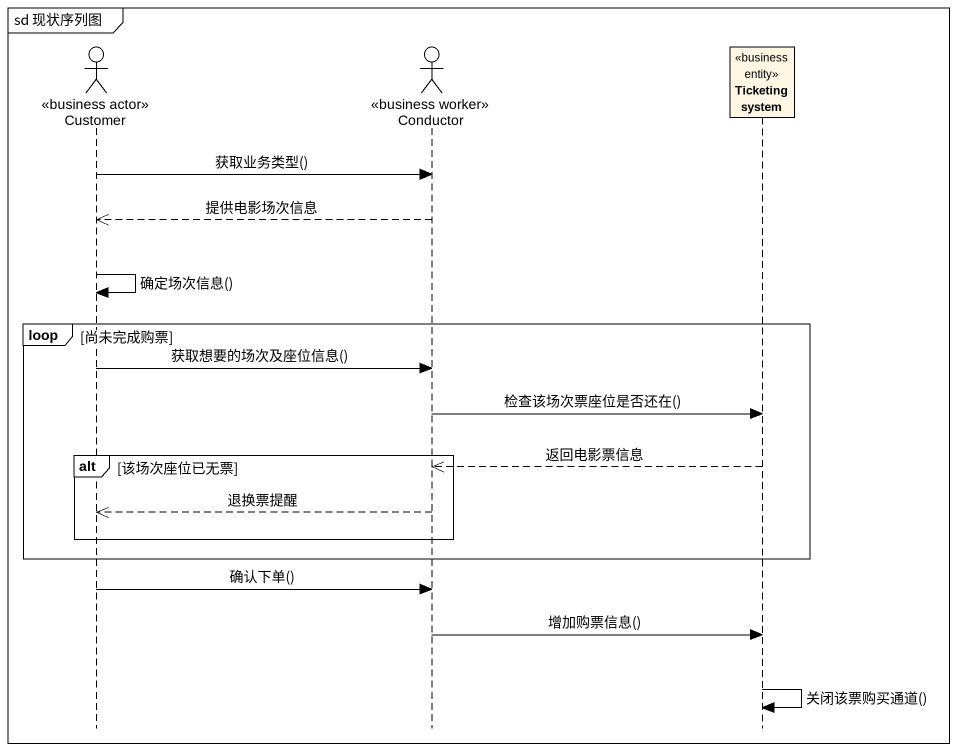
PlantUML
@startuml
mainframe sd 现状序列图
hide footbox
actor Customer <<business actor>>
actor Conductor <<business worker>>
participant "Ticketing system" as Ticketing_system <<business entity>>

Customer -> Conductor : 获取业务类型()
Conductor -->> Customer : 提供电影场次信息
Customer -> Customer : 确定场次信息()
loop 尚未完成购票
  Customer -> Conductor : 获取想要的场次及座位信息()
  Conductor -> Ticketing_system : 检查该场次票座位是否还在()
  alt 该场次座位已无票
    Ticketing_system -->> Conductor : 返回电影票信息
    Conductor -->> Customer : 退换票提醒
  end
end
Customer -> Conductor : 确认下单()
Conductor -> Ticketing_system : 增加购票信息()
Ticketing_system -> Ticketing_system : 关闭该票购买通道()
@enduml
